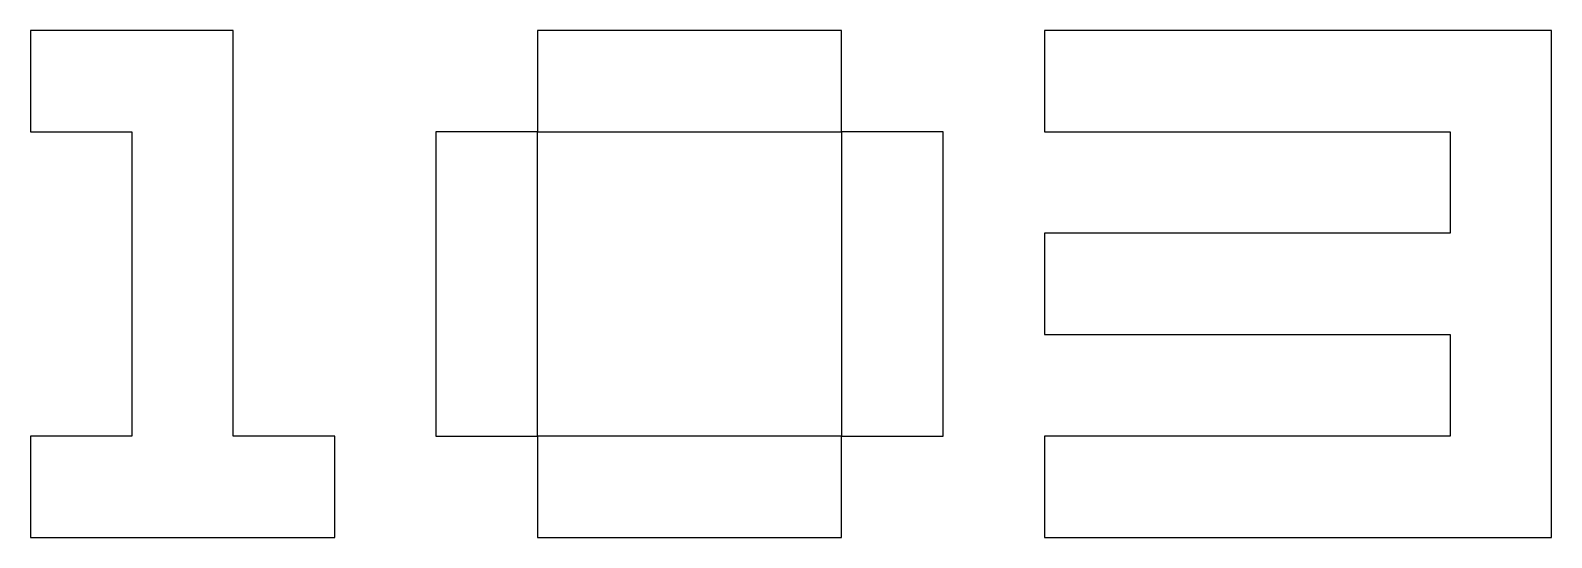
# Model space of a CAD drawing. Header units: metres. Extents: x 1.37 to 3.74, y 7.02 to 7.81.
import ezdxf

# ---------------------------------------------------------------- set-up
doc = ezdxf.new("R2010")
doc.units = ezdxf.units.M

msp = doc.modelspace()

# ---------------------------------------------------------------- linework, layer by layer
for points in [[(1.689187, 7.177255), (1.689187, 7.807149), (1.374177, 7.807149), (1.374177, 7.649773), (1.531685, 7.649773), (1.531685, 7.177255), (1.374177, 7.177255), (1.374177, 7.019747), (1.846695, 7.019747), (1.846695, 7.177255)], [(2.63397, 7.649773), (2.63397, 7.807149), (2.161453, 7.807149), (2.161453, 7.649773)], [(2.94898, 7.807149), (2.94898, 7.649899), (3.579006, 7.649899), (3.579006, 7.492265), (2.94898, 7.492265), (2.94898, 7.335015), (3.579006, 7.335015), (3.579006, 7.177381), (2.94898, 7.177381), (2.94898, 7.019747), (3.736508, 7.019747), (3.736508, 7.807149)], [(2.161453, 7.649773), (2.003945, 7.649773), (2.003945, 7.177255), (2.161453, 7.177255)], [(2.791472, 7.649773), (2.63397, 7.649773), (2.63397, 7.177255), (2.791472, 7.177255)], [(2.161453, 7.177255), (2.161453, 7.019747), (2.63397, 7.019747), (2.63397, 7.177255)]]:
    msp.add_lwpolyline(points, close=True)

doc.saveas('drawing.dxf')
